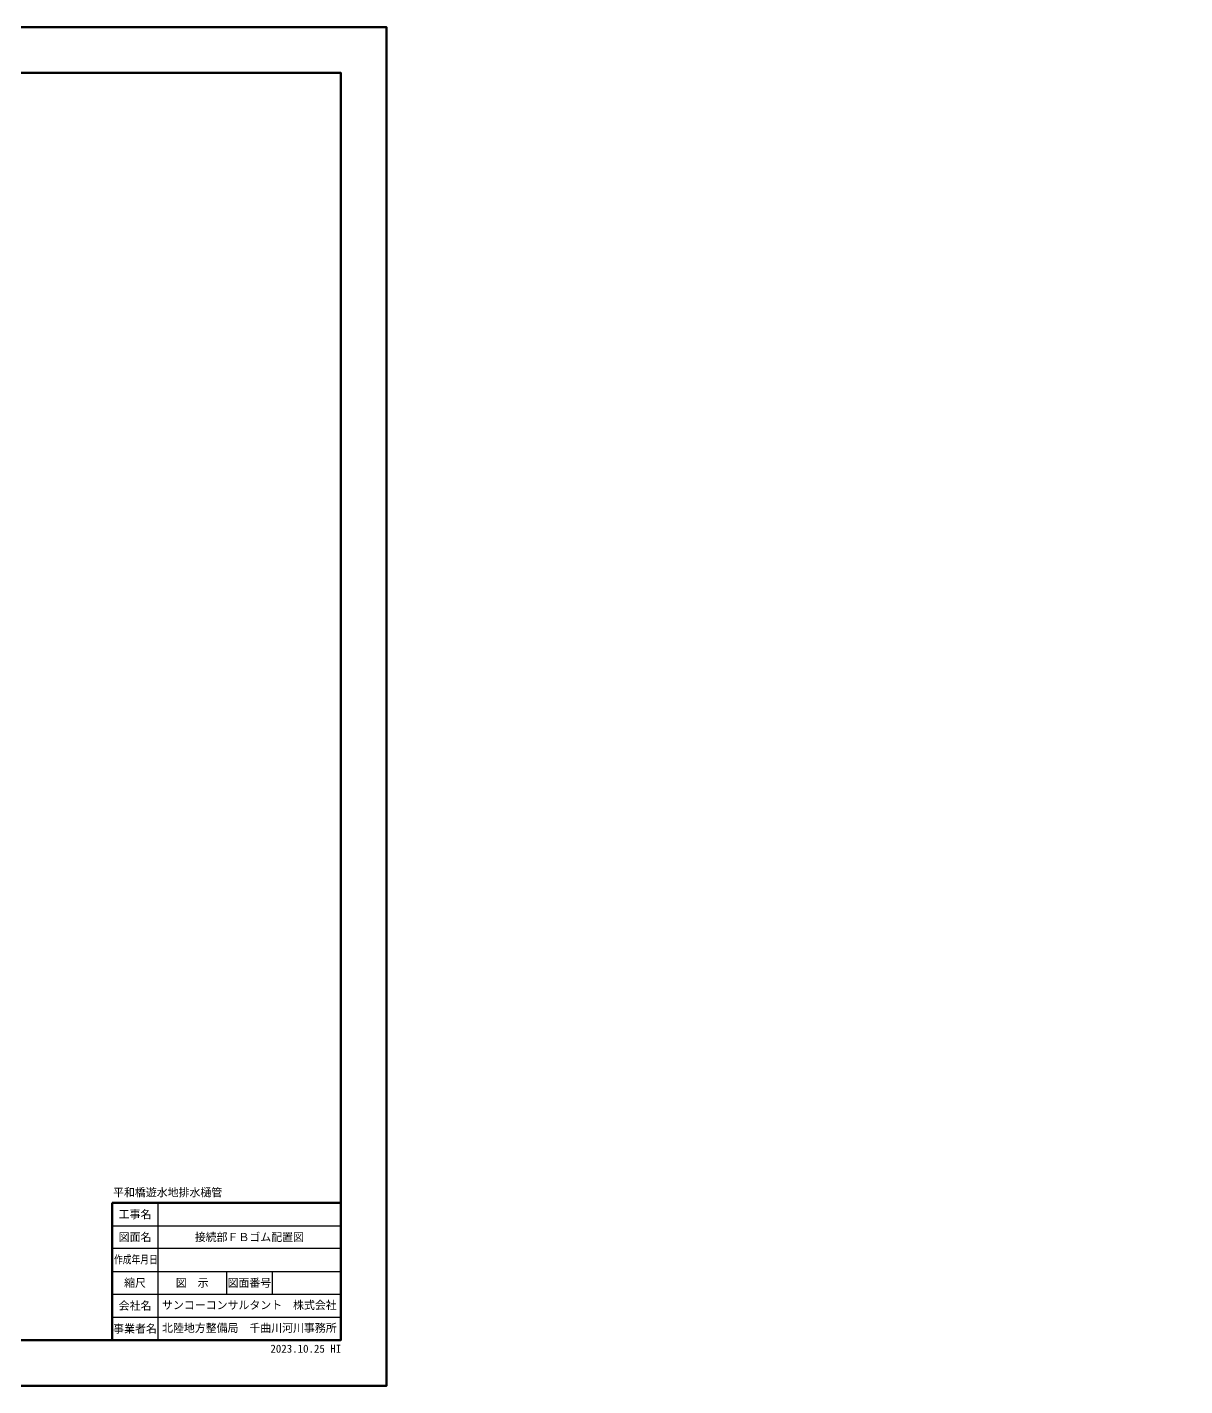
# Model space of a CAD drawing. Header units: millimetres. Extents: x 0 to 23801, y 0 to 11880.
# Drawn here: x 13677 to 23801, y 0 to 11880 of the extents above; entities that cross this region are included whole.
import ezdxf
from ezdxf import colors
from ezdxf.entities.mleader import LeaderData, LeaderLine
from ezdxf.enums import TextEntityAlignment as Align
from ezdxf.math import Vec2, Vec3

# ---------------------------------------------------------------- set-up
doc = ezdxf.new("R2010")
doc.units = ezdxf.units.MM
doc.header["$LTSCALE"] = 20
for name, color, linetype, lineweight in [('0文字', 41, 'Continuous', 5), ('D-TTL', 2, 'Continuous', 50), ('D-TTL-FRAM', 7, 'Continuous', 50), ('D-TTL-LINE', 7, 'Continuous', 25), ('D-TTL-TXT', 7, 'Continuous', 25)]:
    doc.layers.add(name, color=color, linetype=linetype, lineweight=lineweight)
doc.styles.add('寸法文字', font='MS Gothic.ttf')

# ---------------------------------------------------------------- blocks, each defined once
blk = doc.blocks.new('_Open30')
at = {"color": 0, "linetype": 'ByBlock', "lineweight": -2}
for p, q in [((-1, 0.27), (0, 0)), ((0, 0), (-1, -0.27)), ((0, 0), (-1, 0))]:
    blk.add_line(p, q, dxfattribs=at)

msp = doc.modelspace()

# ---------------------------------------------------------------- linework, layer by layer
at = {"layer": 'D-TTL'}
for points in [[(0, 0), (16820, 0), (16820, 11880), (0, 11880)], [(400, 400), (16420, 400), (16420, 11480), (400, 11480)]]:
    msp.add_lwpolyline(points, close=True, dxfattribs=at)
at = {"layer": 'D-TTL-FRAM'}
for p, q in [((14420, 1600), (16420, 1600)), ((14420, 400), (14420, 1600)), ((16420, 1600), (16420, 400)), ((16420, 400), (14420, 400))]:
    msp.add_line(p, q, dxfattribs=at)
at = {"layer": 'D-TTL-LINE'}
for p, q in [((14820, 1600), (14820, 400)), ((14420, 1400), (16420, 1400)), ((16420, 1200), (14420, 1200)), ((14420, 1000), (16420, 1000)), ((15420, 1000), (15420, 800)), ((15820, 1000), (15820, 800)), ((16420, 800), (14420, 800)), ((14420, 600), (16420, 600))]:
    msp.add_line(p, q, dxfattribs=at)

# ---------------------------------------------------------------- texts
at = {"layer": 'D-TTL-TXT', "style": '寸法文字'}
msp.add_text('平和橋遊水地排水樋管', height=70, dxfattribs=at).set_placement((14427.94, 1635.12), align=Align.BOTTOM_LEFT)
for s, p in [('工事名', (14620, 1500)), ('図面名', (14620, 1300)), ('接続部ＦＢゴム配置図', (15620, 1300)), ('縮尺', (14620, 900)), ('図\u3000示', (15120, 900)), ('図面番号', (15620, 900)), ('会社名', (14620, 700)), ('事業者名', (14620, 500))]:
    msp.add_text(s, height=70, dxfattribs=at).set_placement(p, align=Align.MIDDLE_CENTER)
at = {"layer": 'D-TTL-TXT', "style": '寸法文字', "width": 0.84179}
msp.add_text('作成年月日', height=70, dxfattribs=at).set_placement((14436.13, 1069.37), (14818.99, 1069.37), align=Align.FIT)
at = {"layer": 'D-TTL-TXT', "color": 7, "style": '寸法文字'}
for s, p in [('サンコーコンサルタント\u3000株式会社', (15620, 705.73)), ('北陸地方整備局  千曲川河川事務所', (15620, 505.73))]:
    msp.add_text(s, height=70, dxfattribs=at).set_placement(p, align=Align.MIDDLE_CENTER)
at = {"layer": 'Defpoints', "style": '寸法文字'}
msp.add_text('2023.10.25 HI', height=70, dxfattribs=at).set_placement((16423.02, 289.6), align=Align.RIGHT)

# ---------------------------------------------------------------- leaders
at = {"layer": '0文字'}
ml = msp.add_multileader_mtext('Standard', dxfattribs=at)
ml.set_content('接合部FBゴム\\P(30/W40×25H）', color=256, style='寸法文字')
ml.set_leader_properties(color=256, linetype='ByLayer', lineweight=-1)
ml.set_arrow_properties(name='OPEN30')
ml.build(insert=Vec2(0, 0))
ml.multileader.update_dxf_attribs({"text_left_attachment_type": 6, "text_right_attachment_type": 6, "dogleg_length": 0, "arrow_head_size": 40, "scale": 20})
ctx = ml.context
ctx.base_point, ctx.scale, ctx.char_height, ctx.arrow_head_size, ctx.landing_gap_size, ctx.plane_origin = Vec3(11993.45, 9503.07), 20, 70, 40, 4, Vec3(11716.5, 8980.96)
ctx.left_attachment, ctx.right_attachment = 6, 6
notes = []
notes.append((ctx, [(0, (1, 1, 0), (11993.45, 9503.07), (1, 0), 0, [(0, [(11739.65, 8916.81)], 0, [])])]))
ctx.mtext.insert, ctx.mtext.width, ctx.mtext.flow_direction = Vec3(11997.45, 9587.07), 590.1995, 5
ml = msp.add_multileader_mtext('Standard', dxfattribs=at)
ml.set_content('シース孔φ42', color=256, style='寸法文字')
ml.set_leader_properties(color=256, linetype='ByLayer', lineweight=-1)
ml.set_arrow_properties(name='OPEN30')
ml.build(insert=Vec2(0, 0))
ml.multileader.update_dxf_attribs({"text_left_attachment_type": 6, "text_right_attachment_type": 6, "dogleg_length": 0, "arrow_head_size": 40, "scale": 20})
ctx = ml.context
ctx.base_point, ctx.scale, ctx.char_height, ctx.arrow_head_size, ctx.landing_gap_size, ctx.plane_origin = Vec3(4264.41, 8073.4), 20, 70, 40, 4, Vec3(4104.26, 7411.09)
ctx.left_attachment, ctx.right_attachment = 6, 6
notes.append((ctx, [(0, (1, 1, 0), (4264.41, 8073.4), (1, 0), 0, [(0, [(4005.35, 8425.34)], 0, [])])]))
ctx.mtext.insert, ctx.mtext.width, ctx.mtext.line_spacing_factor, ctx.mtext.flow_direction = Vec3(4268.41, 8157.4), 604.8089, 0.8, 5
for ctx, leaders in notes:
    for number, flags, end, landing, length, lines in leaders:
        leader = LeaderData()
        leader.index, (leader.has_last_leader_line, leader.has_dogleg_vector, leader.attachment_direction) = number, flags
        leader.last_leader_point, leader.dogleg_vector, leader.dogleg_length = Vec3(end), Vec3(landing), length
        for number, points, colour, breaks in lines:
            line = LeaderLine()
            line.index, line.vertices, line.color, line.breaks = number, Vec3.list(points), colors.encode_raw_color(colour), breaks
            leader.lines.append(line)
        ctx.leaders.append(leader)

doc.saveas('drawing.dxf')
